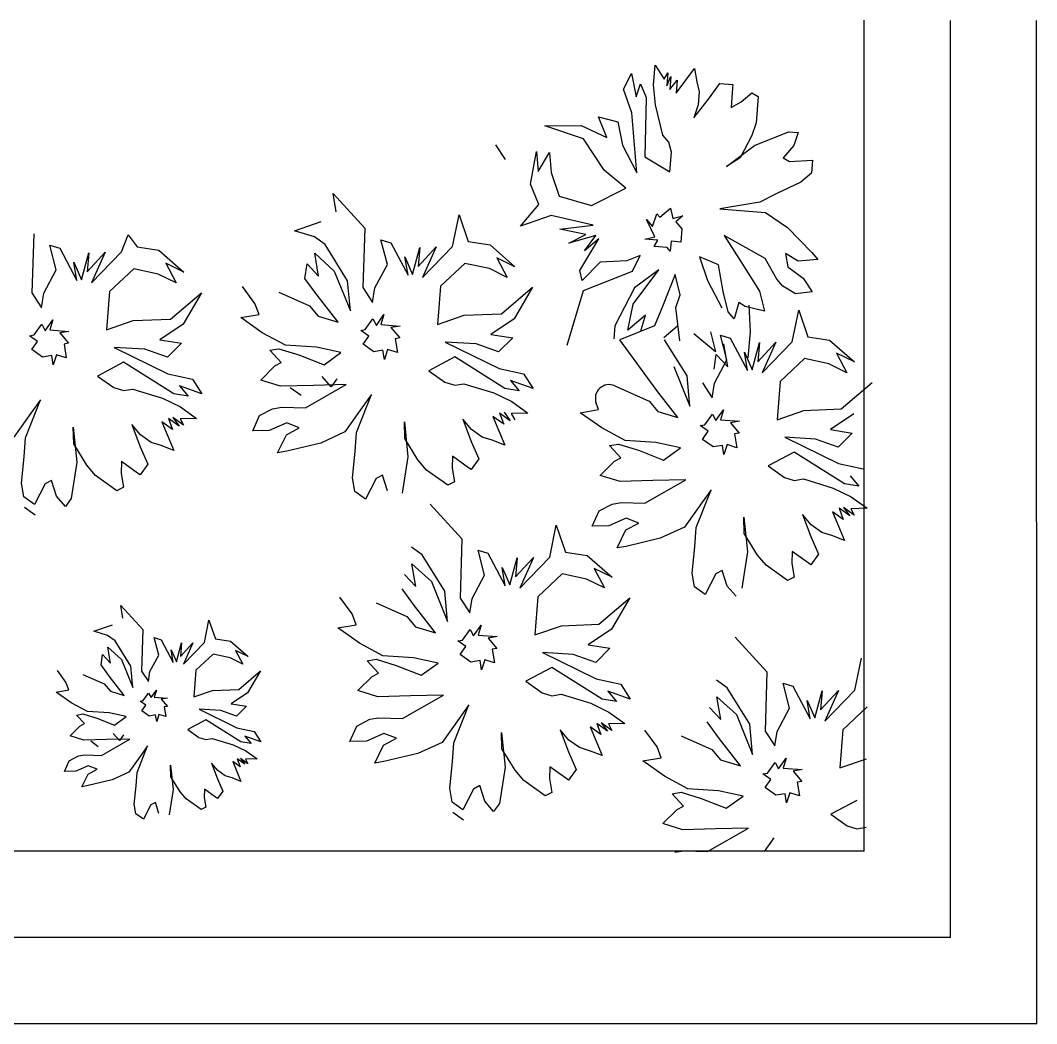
# Model space of a CAD drawing. Header units: inches. Extents: x 10.1 to 52.6, y 12.1 to 36.9.
# Drawn here: x 29.469 to 30.058, y 23.708 to 24.29 of the extents above; entities that cross this region are included whole.
import ezdxf

# ---------------------------------------------------------------- set-up
doc = ezdxf.new("R2010")
doc.units = ezdxf.units.IN
doc.header["$MEASUREMENT"] = 0
doc.layers.add('02', color=2, linetype='Continuous')

msp = doc.modelspace()

# ---------------------------------------------------------------- linework, layer by layer
at = {"layer": '02'}
for p, q in [((29.95845, 23.80801), (29.95845, 24.2896)), ((30.00845, 23.75801), (30.00845, 24.28953)), ((30.05845, 23.70801), (30.05827, 24.28946)), ((29.81901, 24.24967), (29.82355, 24.25886)), ((29.82355, 24.25886), (29.82631, 24.24527)), ((29.8364, 24.25212), (29.8373, 24.26352)), ((29.8373, 24.26352), (29.8424, 24.25547)), ((29.8424, 24.25547), (29.84459, 24.25912)), ((29.84459, 24.25912), (29.844, 24.25153)), ((29.8494, 24.24728), (29.86009, 24.26173)), ((29.86009, 24.26173), (29.86139, 24.25398)), ((29.82631, 24.24527), (29.8288, 24.25272)), ((29.8288, 24.25272), (29.83201, 24.24482)), ((29.83741, 24.24058), (29.8364, 24.25212)), ((29.844, 24.25153), (29.84634, 24.25707)), ((29.84634, 24.25707), (29.84575, 24.24948)), ((29.84575, 24.24948), (29.84999, 24.25488)), ((29.84999, 24.25488), (29.8494, 24.24728)), ((29.86139, 24.25398), (29.86284, 24.24814)), ((29.86824, 24.24389), (29.87468, 24.25294)), ((29.87468, 24.25294), (29.88228, 24.25234)), ((29.88228, 24.25234), (29.88213, 24.25045)), ((29.82367, 24.23592), (29.81901, 24.24967)), ((29.86284, 24.24814), (29.86224, 24.24054)), ((29.88213, 24.25045), (29.88124, 24.23905)), ((29.88723, 24.2424), (29.89338, 24.24765)), ((29.89338, 24.24765), (29.89703, 24.24546)), ((29.83201, 24.24482), (29.83122, 24.21049)), ((29.84176, 24.22304), (29.83741, 24.24058)), ((29.85975, 24.23309), (29.86824, 24.24389)), ((29.86224, 24.24054), (29.85975, 24.23309)), ((29.88124, 24.23905), (29.88723, 24.2424)), ((29.89703, 24.24546), (29.89583, 24.23026)), ((29.82668, 24.20129), (29.82367, 24.23592)), ((29.77339, 24.2284), (29.79443, 24.22866)), ((29.79574, 24.22092), (29.77339, 24.2284)), ((29.79443, 24.22866), (29.80918, 24.22177)), ((29.80438, 24.23362), (29.81562, 24.23082)), ((29.80918, 24.22177), (29.80438, 24.23362)), ((29.81562, 24.23082), (29.81838, 24.21723)), ((29.89583, 24.23026), (29.89334, 24.22281)), ((29.84526, 24.21894), (29.84176, 24.22304)), ((29.89334, 24.22281), (29.8866, 24.20997)), ((29.89479, 24.21697), (29.91453, 24.22497)), ((29.91453, 24.22497), (29.92022, 24.22453)), ((29.92022, 24.22453), (29.91773, 24.21708)), ((29.74474, 24.2175), (29.75028, 24.20887)), ((29.80769, 24.20278), (29.79574, 24.22092)), ((29.81838, 24.21723), (29.82668, 24.20129)), ((29.84672, 24.2131), (29.84526, 24.21894)), ((29.87855, 24.20487), (29.89479, 24.21697)), ((29.91773, 24.21708), (29.91144, 24.20993)), ((29.76501, 24.19467), (29.7684, 24.21351)), ((29.7684, 24.21351), (29.76941, 24.20196)), ((29.76941, 24.20196), (29.776, 24.21291)), ((29.776, 24.21291), (29.777, 24.20137)), ((29.84582, 24.2017), (29.84672, 24.2131)), ((29.83122, 24.21049), (29.84582, 24.2017)), ((29.8866, 24.20997), (29.87855, 24.20487)), ((29.91144, 24.20993), (29.91508, 24.20773)), ((29.91508, 24.20773), (29.92853, 24.20859)), ((29.92853, 24.20859), (29.92793, 24.20099)), ((29.777, 24.20137), (29.78166, 24.18763)), ((29.82024, 24.19224), (29.80769, 24.20278)), ((29.92793, 24.20099), (29.92179, 24.19574)), ((29.76982, 24.18282), (29.76501, 24.19467)), ((29.92179, 24.19574), (29.9079, 24.18919)), ((29.65231, 24.17854), (29.65052, 24.18916)), ((29.65052, 24.18916), (29.66893, 24.16903)), ((29.78166, 24.18763), (29.80035, 24.18234)), ((29.80035, 24.18234), (29.82024, 24.19224)), ((29.9079, 24.18919), (29.89795, 24.18423)), ((29.75928, 24.17027), (29.76982, 24.18282)), ((29.89795, 24.18423), (29.87472, 24.18033)), ((29.71988, 24.15847), (29.72362, 24.17685)), ((29.72362, 24.17685), (29.72895, 24.16136)), ((29.77697, 24.17653), (29.75928, 24.17027)), ((29.80136, 24.17079), (29.77697, 24.17653)), ((29.83569, 24.17001), (29.83819, 24.17746)), ((29.83819, 24.17746), (29.83994, 24.17541)), ((29.83994, 24.17541), (29.84608, 24.18066)), ((29.84608, 24.18066), (29.84753, 24.17481)), ((29.84753, 24.17481), (29.85338, 24.17627)), ((29.85338, 24.17627), (29.84928, 24.17277)), ((29.87472, 24.18033), (29.88421, 24.17958)), ((29.88421, 24.17958), (29.90131, 24.17824)), ((29.90131, 24.17824), (29.914, 24.1696)), ((29.62818, 24.16766), (29.64368, 24.17299)), ((29.78207, 24.16849), (29.80136, 24.17079)), ((29.83714, 24.16416), (29.83219, 24.17411)), ((29.83219, 24.17411), (29.83569, 24.17001)), ((29.84928, 24.17277), (29.85278, 24.16867)), ((29.914, 24.1696), (29.92815, 24.15511)), ((29.47698, 24.16593), (29.47592, 24.1316)), ((29.52793, 24.15536), (29.53167, 24.16522)), ((29.53167, 24.16522), (29.53701, 24.15825)), ((29.6397, 24.16413), (29.62818, 24.16766)), ((29.64591, 24.15971), (29.6397, 24.16413)), ((29.66893, 24.16903), (29.66786, 24.13471)), ((29.79711, 24.16539), (29.78207, 24.16849)), ((29.78717, 24.16044), (29.79711, 24.16539)), ((29.80281, 24.16495), (29.78717, 24.16044)), ((29.79637, 24.1559), (29.80281, 24.16495)), ((29.8313, 24.16271), (29.83714, 24.16416)), ((29.85278, 24.16867), (29.85219, 24.16107)), ((29.87732, 24.16483), (29.88753, 24.14875)), ((29.90112, 24.1515), (29.87732, 24.16483)), ((29.49008, 24.14491), (29.48629, 24.1593)), ((29.48629, 24.1593), (29.49205, 24.15753)), ((29.49205, 24.15753), (29.50204, 24.13872)), ((29.53701, 24.15825), (29.54963, 24.15628)), ((29.659, 24.13868), (29.64591, 24.15971)), ((29.68202, 24.14801), (29.67824, 24.1624)), ((29.67824, 24.1624), (29.684, 24.16064)), ((29.684, 24.16064), (29.69399, 24.14183)), ((29.69664, 24.14227), (29.70083, 24.158)), ((29.69996, 24.14693), (29.71035, 24.15823)), ((29.70083, 24.158), (29.69996, 24.14693)), ((29.7024, 24.14051), (29.71988, 24.15847)), ((29.71035, 24.15823), (29.7024, 24.14051)), ((29.72895, 24.16136), (29.74158, 24.15938)), ((29.74158, 24.15938), (29.75599, 24.14678)), ((29.79357, 24.14465), (29.80456, 24.1629)), ((29.80456, 24.1629), (29.79637, 24.1559)), ((29.83889, 24.16212), (29.8313, 24.16271)), ((29.8367, 24.15847), (29.83889, 24.16212)), ((29.84429, 24.15787), (29.8367, 24.15847)), ((29.84604, 24.15582), (29.84429, 24.15787)), ((29.84649, 24.16152), (29.84604, 24.15582)), ((29.85219, 24.16107), (29.84649, 24.16152)), ((29.5047, 24.13917), (29.50889, 24.1549)), ((29.50801, 24.14382), (29.51841, 24.15513)), ((29.50889, 24.1549), (29.50801, 24.14382)), ((29.51046, 24.13741), (29.52793, 24.15536)), ((29.51841, 24.15513), (29.51046, 24.13741)), ((29.54963, 24.15628), (29.56404, 24.14367)), ((29.63994, 24.1546), (29.65124, 24.14421)), ((29.64217, 24.14132), (29.63994, 24.1546)), ((29.69399, 24.14183), (29.6922, 24.15245)), ((29.6922, 24.15245), (29.69664, 24.14227)), ((29.74557, 24.15186), (29.75157, 24.14057)), ((29.75599, 24.14678), (29.74557, 24.15186)), ((29.82865, 24.15337), (29.82076, 24.15016)), ((29.82411, 24.14417), (29.82865, 24.15337)), ((29.87408, 24.14789), (29.86299, 24.15258)), ((29.86299, 24.15258), (29.86764, 24.13884)), ((29.91281, 24.15441), (29.91412, 24.14666)), ((29.92011, 24.15001), (29.91281, 24.15441)), ((29.92815, 24.15511), (29.93165, 24.15102)), ((29.50204, 24.13872), (29.50026, 24.14935)), ((29.50026, 24.14935), (29.5047, 24.13917)), ((29.55363, 24.14875), (29.55962, 24.13747)), ((29.56404, 24.14367), (29.55363, 24.14875)), ((29.6342, 24.13998), (29.63552, 24.1484)), ((29.63552, 24.1484), (29.64217, 24.14132)), ((29.67473, 24.1345), (29.68202, 24.14801)), ((29.72697, 24.14873), (29.71282, 24.13543)), ((29.74115, 24.14565), (29.72697, 24.14873)), ((29.80542, 24.14946), (29.79503, 24.13881)), ((29.82076, 24.15016), (29.80542, 24.14946)), ((29.87669, 24.1324), (29.87408, 24.14789)), ((29.88753, 24.14875), (29.89773, 24.13266)), ((29.90782, 24.13951), (29.90112, 24.1515)), ((29.91412, 24.14666), (29.92316, 24.14022)), ((29.93165, 24.15102), (29.92011, 24.15001)), ((29.48278, 24.13139), (29.49008, 24.14491)), ((29.53503, 24.14563), (29.52087, 24.13232)), ((29.54921, 24.14255), (29.53503, 24.14563)), ((29.55962, 24.13747), (29.54921, 24.14255)), ((29.6413, 24.13025), (29.6342, 24.13998)), ((29.65124, 24.14421), (29.66057, 24.12119)), ((29.75157, 24.14057), (29.74115, 24.14565)), ((29.79503, 24.13881), (29.79357, 24.14465)), ((29.79582, 24.13308), (29.82411, 24.14417)), ((29.82452, 24.12503), (29.83945, 24.14488)), ((29.83945, 24.14488), (29.82526, 24.13452)), ((29.8488, 24.14223), (29.84161, 24.12369)), ((29.8517, 24.13054), (29.8488, 24.14223)), ((29.92316, 24.14022), (29.92827, 24.13217)), ((29.6052, 24.12555), (29.59811, 24.13529)), ((29.66057, 24.12119), (29.659, 24.13868)), ((29.66786, 24.13471), (29.67341, 24.12608)), ((29.67341, 24.12608), (29.67473, 24.1345)), ((29.71282, 24.13543), (29.71107, 24.11328)), ((29.74827, 24.11953), (29.76619, 24.13483)), ((29.76619, 24.13483), (29.75558, 24.11666)), ((29.82526, 24.13452), (29.81398, 24.11248)), ((29.86764, 24.13884), (29.87594, 24.1229)), ((29.91132, 24.13541), (29.90782, 24.13951)), ((29.91862, 24.13102), (29.91132, 24.13541)), ((29.47592, 24.1316), (29.48147, 24.12297)), ((29.48147, 24.12297), (29.48278, 24.13139)), ((29.52087, 24.13232), (29.51913, 24.11018)), ((29.55632, 24.11642), (29.57424, 24.13173)), ((29.57424, 24.13173), (29.56364, 24.11355)), ((29.61915, 24.13199), (29.63687, 24.12404)), ((29.65349, 24.11454), (29.6413, 24.13025)), ((29.78635, 24.10127), (29.79582, 24.13308)), ((29.84921, 24.12309), (29.8517, 24.13054)), ((29.87959, 24.12071), (29.87669, 24.1324)), ((29.89773, 24.13266), (29.90063, 24.12097)), ((29.92827, 24.13217), (29.91862, 24.13102)), ((29.60765, 24.11913), (29.6052, 24.12555)), ((29.63687, 24.12404), (29.64197, 24.11807)), ((29.82143, 24.10998), (29.82452, 24.12503)), ((29.84161, 24.12369), (29.83692, 24.11259)), ((29.85152, 24.1038), (29.84921, 24.12309)), ((29.88574, 24.12596), (29.88309, 24.11661)), ((29.88939, 24.12376), (29.88574, 24.12596)), ((29.90063, 24.12097), (29.88939, 24.12376)), ((29.89156, 24.12441), (29.89227, 24.10907)), ((29.53462, 24.11551), (29.55632, 24.11642)), ((29.59702, 24.11735), (29.60765, 24.11913)), ((29.60943, 24.1085), (29.59702, 24.11735)), ((29.64197, 24.11807), (29.65349, 24.11454)), ((29.66922, 24.11035), (29.67364, 24.11656)), ((29.67364, 24.11656), (29.67564, 24.11279)), ((29.67564, 24.11279), (29.68006, 24.119)), ((29.68006, 24.119), (29.6783, 24.11324)), ((29.71107, 24.11328), (29.72657, 24.11861)), ((29.72657, 24.11861), (29.74827, 24.11953)), ((29.75558, 24.11666), (29.74208, 24.10756)), ((29.83167, 24.11873), (29.82143, 24.10998)), ((29.82902, 24.10939), (29.83167, 24.11873)), ((29.88309, 24.11661), (29.87959, 24.12071)), ((29.91673, 24.10326), (29.92047, 24.12164)), ((29.92047, 24.12164), (29.9258, 24.10615)), ((29.47728, 24.10725), (29.4817, 24.11345)), ((29.4817, 24.11345), (29.4837, 24.10969)), ((29.4837, 24.10969), (29.48812, 24.1159)), ((29.48812, 24.1159), (29.48635, 24.11014)), ((29.51913, 24.11018), (29.53462, 24.11551)), ((29.56364, 24.11355), (29.55014, 24.10446)), ((29.66657, 24.1099), (29.66922, 24.11035)), ((29.6783, 24.11324), (29.68937, 24.11237)), ((29.68937, 24.11237), (29.68406, 24.11148)), ((29.68406, 24.11148), (29.68916, 24.1055)), ((29.81398, 24.11248), (29.81338, 24.10488)), ((29.83692, 24.11259), (29.81673, 24.1044)), ((29.85051, 24.11247), (29.84232, 24.10547)), ((29.47462, 24.1068), (29.47728, 24.10725)), ((29.47928, 24.10348), (29.47462, 24.1068)), ((29.48635, 24.11014), (29.49743, 24.10926)), ((29.49743, 24.10926), (29.49211, 24.10837)), ((29.49211, 24.10837), (29.49721, 24.1024)), ((29.55014, 24.10446), (29.56276, 24.10248)), ((29.62295, 24.10121), (29.60943, 24.1085)), ((29.67122, 24.10659), (29.66657, 24.1099)), ((29.6679, 24.10193), (29.67122, 24.10659)), ((29.68916, 24.1055), (29.6865, 24.10506)), ((29.6865, 24.10506), (29.68784, 24.09709)), ((29.74208, 24.10756), (29.75471, 24.10558)), ((29.75471, 24.10558), (29.74653, 24.09738)), ((29.85585, 24.08347), (29.84276, 24.10449)), ((29.87225, 24.09738), (29.85971, 24.10792)), ((29.86935, 24.10908), (29.87225, 24.09738)), ((29.87509, 24.10719), (29.88085, 24.10543)), ((29.87887, 24.0928), (29.87509, 24.10719)), ((29.88085, 24.10543), (29.89084, 24.08662)), ((29.89227, 24.10907), (29.89108, 24.09387)), ((29.9258, 24.10615), (29.93843, 24.10417)), ((29.47596, 24.09883), (29.47928, 24.10348)), ((29.48217, 24.09441), (29.47596, 24.09883)), ((29.49721, 24.1024), (29.49456, 24.10195)), ((29.49456, 24.10195), (29.4959, 24.09398)), ((29.52357, 24.1), (29.55481, 24.08475)), ((29.54151, 24.09891), (29.52357, 24.1)), ((29.55458, 24.09428), (29.54151, 24.09891)), ((29.56276, 24.10248), (29.55458, 24.09428)), ((29.61387, 24.09832), (29.61919, 24.09922)), ((29.61919, 24.09922), (29.63071, 24.09569)), ((29.64089, 24.10013), (29.62295, 24.10121)), ((29.65507, 24.09705), (29.64089, 24.10013)), ((29.67411, 24.09751), (29.6679, 24.10193)), ((29.68208, 24.09885), (29.68032, 24.09309)), ((29.68784, 24.09709), (29.68208, 24.09885)), ((29.71552, 24.1031), (29.74676, 24.08786)), ((29.73345, 24.10201), (29.71552, 24.1031)), ((29.74653, 24.09738), (29.73345, 24.10201)), ((29.83815, 24.07504), (29.81673, 24.1044)), ((29.87937, 24.0888), (29.87714, 24.10208)), ((29.8935, 24.08706), (29.89768, 24.10279)), ((29.89681, 24.09172), (29.90721, 24.10302)), ((29.89768, 24.10279), (29.89681, 24.09172)), ((29.89926, 24.0853), (29.91673, 24.10326)), ((29.90721, 24.10302), (29.89926, 24.0853)), ((29.93843, 24.10417), (29.95284, 24.09156)), ((29.48748, 24.0953), (29.48217, 24.09441)), ((29.48837, 24.08999), (29.48748, 24.0953)), ((29.49014, 24.09575), (29.48837, 24.08999)), ((29.4959, 24.09398), (29.49014, 24.09575)), ((29.62053, 24.09125), (29.61387, 24.09832)), ((29.63071, 24.09569), (29.64533, 24.08995)), ((29.64533, 24.08995), (29.65507, 24.09705)), ((29.67942, 24.0984), (29.67411, 24.09751)), ((29.68032, 24.09309), (29.67942, 24.0984)), ((29.72106, 24.09447), (29.70601, 24.08648)), ((29.7501, 24.07612), (29.72106, 24.09447)), ((29.8714, 24.08746), (29.87272, 24.09588)), ((29.87158, 24.07928), (29.87887, 24.0928)), ((29.87272, 24.09588), (29.87937, 24.0888)), ((29.88905, 24.09724), (29.8935, 24.08706)), ((29.89084, 24.08662), (29.88905, 24.09724)), ((29.92383, 24.09352), (29.90967, 24.08022)), ((29.938, 24.09044), (29.92383, 24.09352)), ((29.95284, 24.09156), (29.94242, 24.09664)), ((29.94242, 24.09664), (29.94842, 24.08536)), ((29.52912, 24.09137), (29.51407, 24.08338)), ((29.55815, 24.07302), (29.52912, 24.09137)), ((29.60858, 24.08104), (29.61676, 24.08925)), ((29.61676, 24.08925), (29.62053, 24.09125)), ((29.74676, 24.08786), (29.76094, 24.08477)), ((29.8481, 24.089), (29.85743, 24.06598)), ((29.94842, 24.08536), (29.938, 24.09044)), ((29.51407, 24.08338), (29.52338, 24.07674)), ((29.55481, 24.08475), (29.56899, 24.08167)), ((29.56899, 24.08167), (29.57454, 24.07304)), ((29.6201, 24.07751), (29.60858, 24.08104)), ((29.6494, 24.07718), (29.6443, 24.08316)), ((29.65272, 24.08184), (29.6494, 24.07718)), ((29.70601, 24.08648), (29.71532, 24.07985)), ((29.76094, 24.08477), (29.76648, 24.07614)), ((29.85743, 24.06598), (29.85585, 24.08347)), ((29.52338, 24.07674), (29.52914, 24.07498)), ((29.52914, 24.07498), (29.53445, 24.07587)), ((29.53445, 24.07587), (29.55173, 24.07058)), ((29.56147, 24.07768), (29.56657, 24.0717)), ((29.57454, 24.07304), (29.56147, 24.07768)), ((29.63915, 24.07798), (29.6201, 24.07751)), ((29.63197, 24.07213), (29.62577, 24.07655)), ((29.63451, 24.06491), (29.65819, 24.07845)), ((29.65819, 24.07845), (29.63915, 24.07798)), ((29.71532, 24.07985), (29.72108, 24.07808)), ((29.72108, 24.07808), (29.7264, 24.07897)), ((29.7264, 24.07897), (29.74368, 24.07368)), ((29.75851, 24.07481), (29.7501, 24.07612)), ((29.75341, 24.08078), (29.75851, 24.07481)), ((29.76648, 24.07614), (29.75341, 24.08078)), ((29.81385, 24.07774), (29.83373, 24.06883)), ((29.85035, 24.05933), (29.83815, 24.07504)), ((29.86472, 24.0795), (29.87026, 24.07087)), ((29.87026, 24.07087), (29.87158, 24.07928)), ((29.90967, 24.08022), (29.90793, 24.05807)), ((29.94512, 24.06432), (29.96304, 24.07962)), ((29.47226, 24.04767), (29.48087, 24.0696)), ((29.48087, 24.0696), (29.47534, 24.06185)), ((29.55173, 24.07058), (29.56215, 24.0655)), ((29.56657, 24.0717), (29.55815, 24.07302)), ((29.6642, 24.05077), (29.67281, 24.07271)), ((29.67281, 24.07271), (29.66729, 24.06495)), ((29.74368, 24.07368), (29.75409, 24.0686)), ((29.56215, 24.0655), (29.57145, 24.05886)), ((29.60794, 24.06045), (29.61547, 24.06444)), ((29.61547, 24.06444), (29.62078, 24.06534)), ((29.62078, 24.06534), (29.63451, 24.06491)), ((29.66729, 24.06495), (29.65734, 24.05099)), ((29.75409, 24.0686), (29.7634, 24.06197)), ((29.79387, 24.06214), (29.8045, 24.06392)), ((29.8045, 24.06392), (29.8031, 24.0676)), ((29.83373, 24.06883), (29.83883, 24.06286)), ((29.87249, 24.05758), (29.87692, 24.06379)), ((29.87692, 24.06379), (29.87515, 24.05803)), ((29.90793, 24.05807), (29.92342, 24.0634)), ((29.92342, 24.0634), (29.94512, 24.06432)), ((29.47534, 24.06185), (29.46539, 24.04788)), ((29.56127, 24.05442), (29.55507, 24.05884)), ((29.55507, 24.05884), (29.55751, 24.05243)), ((29.55772, 24.05929), (29.56127, 24.05442)), ((29.56393, 24.05487), (29.55772, 24.05929)), ((29.57145, 24.05886), (29.56193, 24.05863)), ((29.56193, 24.05863), (29.56393, 24.05487)), ((29.60397, 24.05158), (29.60794, 24.06045)), ((29.72576, 24.05838), (29.73064, 24.04554)), ((29.73086, 24.05241), (29.72576, 24.05838)), ((29.74325, 24.05995), (29.75014, 24.04335)), ((29.74946, 24.05553), (29.74325, 24.05995)), ((29.74701, 24.06195), (29.74946, 24.05553)), ((29.75322, 24.05753), (29.74701, 24.06195)), ((29.74967, 24.06239), (29.75322, 24.05753)), ((29.7634, 24.06197), (29.75388, 24.06174)), ((29.75388, 24.06174), (29.75588, 24.05797)), ((29.80629, 24.05329), (29.79387, 24.06214)), ((29.83883, 24.06286), (29.85035, 24.05933)), ((29.86608, 24.05514), (29.8705, 24.06135)), ((29.8705, 24.06135), (29.87249, 24.05758)), ((29.87515, 24.05803), (29.88622, 24.05716)), ((29.95243, 24.06145), (29.93894, 24.05235)), ((29.50017, 24.04416), (29.49993, 24.05368)), ((29.49993, 24.05368), (29.50195, 24.03353)), ((29.53891, 24.0493), (29.53381, 24.05528)), ((29.53381, 24.05528), (29.5387, 24.04244)), ((29.55751, 24.05243), (29.5513, 24.05685)), ((29.5513, 24.05685), (29.55819, 24.04025)), ((29.61349, 24.05182), (29.60397, 24.05158)), ((29.62367, 24.05626), (29.61349, 24.05182)), ((29.62346, 24.04939), (29.63098, 24.05339)), ((29.63098, 24.05339), (29.62367, 24.05626)), ((29.69211, 24.04726), (29.69188, 24.05679)), ((29.69188, 24.05679), (29.69389, 24.03664)), ((29.73706, 24.04798), (29.73086, 24.05241)), ((29.8198, 24.046), (29.80629, 24.05329)), ((29.86342, 24.05469), (29.86608, 24.05514)), ((29.86807, 24.05138), (29.86342, 24.05469)), ((29.88622, 24.05716), (29.88091, 24.05626)), ((29.88091, 24.05626), (29.88601, 24.05029)), ((29.93894, 24.05235), (29.95156, 24.05037)), ((29.47139, 24.0366), (29.47226, 24.04767)), ((29.54512, 24.04488), (29.53891, 24.0493)), ((29.61838, 24.03898), (29.62346, 24.04939)), ((29.65734, 24.05099), (29.64339, 24.04455)), ((29.66333, 24.0397), (29.6642, 24.05077)), ((29.69965, 24.03487), (29.69211, 24.04726)), ((29.73064, 24.04554), (29.73509, 24.03536)), ((29.74282, 24.04622), (29.73706, 24.04798)), ((29.75014, 24.04335), (29.74282, 24.04622)), ((29.83774, 24.04492), (29.8198, 24.046)), ((29.86476, 24.04672), (29.86807, 24.05138)), ((29.87096, 24.0423), (29.86476, 24.04672)), ((29.88601, 24.05029), (29.88335, 24.04985)), ((29.88335, 24.04985), (29.88469, 24.04188)), ((29.93031, 24.0468), (29.91237, 24.04789)), ((29.91237, 24.04789), (29.94361, 24.03265)), ((29.94338, 24.04217), (29.93031, 24.0468)), ((29.95156, 24.05037), (29.94338, 24.04217)), ((29.50771, 24.03177), (29.50017, 24.04416)), ((29.5387, 24.04244), (29.54314, 24.03226)), ((29.55088, 24.04312), (29.54512, 24.04488)), ((29.55819, 24.04025), (29.55088, 24.04312)), ((29.62369, 24.03987), (29.61838, 24.03898)), ((29.64339, 24.04455), (29.62369, 24.03987)), ((29.6618, 24.02442), (29.66333, 24.0397)), ((29.81073, 24.04311), (29.81604, 24.044)), ((29.81738, 24.03603), (29.81073, 24.04311)), ((29.81604, 24.044), (29.82756, 24.04048)), ((29.82756, 24.04048), (29.84218, 24.03474)), ((29.85192, 24.04183), (29.83774, 24.04492)), ((29.84218, 24.03474), (29.85192, 24.04183)), ((29.87628, 24.04319), (29.87096, 24.0423)), ((29.87717, 24.03788), (29.87628, 24.04319)), ((29.87893, 24.04364), (29.87717, 24.03788)), ((29.88469, 24.04188), (29.87893, 24.04364)), ((29.46985, 24.02131), (29.47139, 24.0366)), ((29.52786, 24.03379), (29.52765, 24.02692)), ((29.53717, 24.02715), (29.52786, 24.03379)), ((29.69389, 24.03664), (29.6906, 24.01559)), ((29.70476, 24.0289), (29.69965, 24.03487)), ((29.7198, 24.03689), (29.71959, 24.03003)), ((29.72911, 24.03026), (29.7198, 24.03689)), ((29.73509, 24.03536), (29.73067, 24.02915)), ((29.80543, 24.02583), (29.81362, 24.03404)), ((29.81362, 24.03404), (29.81738, 24.03603)), ((29.91791, 24.03926), (29.90287, 24.03127)), ((29.94695, 24.02091), (29.91791, 24.03926)), ((29.50195, 24.03353), (29.49865, 24.01249)), ((29.51281, 24.0258), (29.50771, 24.03177)), ((29.54314, 24.03226), (29.53872, 24.02605)), ((29.71717, 24.02006), (29.70476, 24.0289)), ((29.71959, 24.03003), (29.72093, 24.02205)), ((29.73067, 24.02915), (29.72911, 24.03026)), ((29.90287, 24.03127), (29.91217, 24.02464)), ((29.94361, 24.03265), (29.95779, 24.02956)), ((29.48735, 24.02289), (29.48358, 24.02089)), ((29.49024, 24.01381), (29.48735, 24.02289)), ((29.52522, 24.01695), (29.51281, 24.0258)), ((29.52765, 24.02692), (29.52899, 24.01895)), ((29.53872, 24.02605), (29.53717, 24.02715)), ((29.66314, 24.01645), (29.6618, 24.02442)), ((29.67553, 24.02399), (29.66934, 24.01203)), ((29.67929, 24.02599), (29.67553, 24.02399)), ((29.68218, 24.01691), (29.67929, 24.02599)), ((29.72093, 24.02205), (29.71717, 24.02006)), ((29.81695, 24.0223), (29.80543, 24.02583)), ((29.836, 24.02277), (29.81695, 24.0223)), ((29.83136, 24.0097), (29.85504, 24.02324)), ((29.85504, 24.02324), (29.836, 24.02277)), ((29.91217, 24.02464), (29.91793, 24.02287)), ((29.91793, 24.02287), (29.92325, 24.02376)), ((29.92325, 24.02376), (29.94053, 24.01847)), ((29.95026, 24.02557), (29.95536, 24.0196)), ((29.47119, 24.01334), (29.46985, 24.02131)), ((29.48358, 24.02089), (29.4774, 24.00892)), ((29.52899, 24.01895), (29.52522, 24.01695)), ((29.66934, 24.01203), (29.66314, 24.01645)), ((29.86106, 23.99556), (29.86966, 24.0175)), ((29.86966, 24.0175), (29.86414, 24.00974)), ((29.94053, 24.01847), (29.95094, 24.01339)), ((29.95536, 24.0196), (29.94695, 24.02091)), ((29.4774, 24.00892), (29.47119, 24.01334)), ((29.49534, 24.00784), (29.49024, 24.01381)), ((29.49865, 24.01249), (29.49534, 24.00784)), ((29.95094, 24.01339), (29.96025, 24.00676)), ((29.47791, 24.00278), (29.4717, 24.00721)), ((29.70688, 24.00919), (29.72529, 23.98906)), ((29.80082, 23.99637), (29.80479, 24.00524)), ((29.80479, 24.00524), (29.81232, 24.00923)), ((29.81232, 24.00923), (29.81763, 24.01012)), ((29.81763, 24.01012), (29.83136, 24.0097)), ((29.86414, 24.00974), (29.85419, 23.99578)), ((29.9401, 24.00474), (29.94699, 23.98814)), ((29.94631, 24.00032), (29.9401, 24.00474)), ((29.95007, 24.00232), (29.94386, 24.00674)), ((29.94386, 24.00674), (29.94631, 24.00032)), ((29.95273, 24.00276), (29.94652, 24.00718)), ((29.94652, 24.00718), (29.95007, 24.00232)), ((29.96025, 24.00676), (29.95073, 24.00652)), ((29.95073, 24.00652), (29.95273, 24.00276)), ((29.82052, 24.00105), (29.81034, 23.99661)), ((29.82783, 23.99818), (29.82052, 24.00105)), ((29.88896, 23.99205), (29.88873, 24.00158)), ((29.88873, 24.00158), (29.89075, 23.98143)), ((29.92771, 23.99719), (29.92261, 24.00317)), ((29.92261, 24.00317), (29.9275, 23.99033)), ((29.77624, 23.97849), (29.77998, 23.99688)), ((29.77998, 23.99688), (29.78531, 23.98138)), ((29.81034, 23.99661), (29.80082, 23.99637)), ((29.81523, 23.98377), (29.82031, 23.99418)), ((29.82031, 23.99418), (29.82783, 23.99818)), ((29.85419, 23.99578), (29.84025, 23.98934)), ((29.86018, 23.98449), (29.86106, 23.99556)), ((29.93392, 23.99277), (29.92771, 23.99719)), ((29.93968, 23.99101), (29.93392, 23.99277)), ((29.72529, 23.98906), (29.72422, 23.95473)), ((29.84025, 23.98934), (29.82054, 23.98466)), ((29.89651, 23.97966), (29.88896, 23.99205)), ((29.9275, 23.99033), (29.93194, 23.98015)), ((29.94699, 23.98814), (29.93968, 23.99101)), ((29.70227, 23.97973), (29.69606, 23.98415)), ((29.7346, 23.98243), (29.74036, 23.98066)), ((29.73838, 23.96804), (29.7346, 23.98243)), ((29.78531, 23.98138), (29.79794, 23.97941)), ((29.82054, 23.98466), (29.81523, 23.98377)), ((29.85865, 23.96921), (29.86018, 23.98449)), ((29.89075, 23.98143), (29.88745, 23.96038)), ((29.91666, 23.98168), (29.91644, 23.97481)), ((29.92597, 23.97505), (29.91666, 23.98168)), ((29.71536, 23.95871), (29.70227, 23.97973)), ((29.74036, 23.98066), (29.75035, 23.96185)), ((29.753, 23.9623), (29.75719, 23.97803)), ((29.75632, 23.96695), (29.76671, 23.97826)), ((29.75719, 23.97803), (29.75632, 23.96695)), ((29.75876, 23.96053), (29.77624, 23.97849)), ((29.76671, 23.97826), (29.75876, 23.96053)), ((29.79794, 23.97941), (29.81235, 23.9668)), ((29.90161, 23.97369), (29.89651, 23.97966)), ((29.92752, 23.97394), (29.92597, 23.97505)), ((29.93194, 23.98015), (29.92752, 23.97394)), ((29.69853, 23.96135), (29.6963, 23.97463)), ((29.6963, 23.97463), (29.7076, 23.96424)), ((29.74856, 23.97248), (29.753, 23.9623)), ((29.75035, 23.96185), (29.74856, 23.97248)), ((29.81235, 23.9668), (29.80193, 23.97188)), ((29.80193, 23.97188), (29.80793, 23.96059)), ((29.85999, 23.96124), (29.85865, 23.96921)), ((29.87614, 23.97078), (29.87238, 23.96878)), ((29.87903, 23.9617), (29.87614, 23.97078)), ((29.91402, 23.96485), (29.90161, 23.97369)), ((29.91644, 23.97481), (29.91778, 23.96684)), ((29.69188, 23.96842), (29.69853, 23.96135)), ((29.7076, 23.96424), (29.71693, 23.94122)), ((29.73109, 23.95452), (29.73838, 23.96804)), ((29.78333, 23.96876), (29.76918, 23.95545)), ((29.79751, 23.96568), (29.78333, 23.96876)), ((29.80793, 23.96059), (29.79751, 23.96568)), ((29.87238, 23.96878), (29.8662, 23.95681)), ((29.91778, 23.96684), (29.91402, 23.96485)), ((29.69766, 23.95027), (29.69056, 23.96001)), ((29.71693, 23.94122), (29.71536, 23.95871)), ((29.8662, 23.95681), (29.85999, 23.96124)), ((29.88414, 23.95573), (29.87903, 23.9617)), ((29.66156, 23.94558), (29.65447, 23.95531)), ((29.67551, 23.95202), (29.69323, 23.94407)), ((29.72422, 23.95473), (29.72977, 23.9461)), ((29.72977, 23.9461), (29.73109, 23.95452)), ((29.76918, 23.95545), (29.76743, 23.93331)), ((29.80463, 23.93955), (29.82255, 23.95485)), ((29.82255, 23.95485), (29.81194, 23.93668)), ((29.52869, 23.94305), (29.52744, 23.95049)), ((29.52744, 23.95049), (29.54032, 23.9364)), ((29.66401, 23.93916), (29.66156, 23.94558)), ((29.70986, 23.93456), (29.69766, 23.95027)), ((29.57598, 23.92901), (29.5786, 23.94188)), ((29.5786, 23.94188), (29.58234, 23.93103)), ((29.69323, 23.94407), (29.69834, 23.93809)), ((29.78293, 23.93864), (29.80463, 23.93955)), ((29.5118, 23.93544), (29.52265, 23.93917)), ((29.51986, 23.93297), (29.5118, 23.93544)), ((29.54032, 23.9364), (29.53958, 23.91238)), ((29.65338, 23.93737), (29.66401, 23.93916)), ((29.66579, 23.92853), (29.65338, 23.93737)), ((29.69834, 23.93809), (29.70986, 23.93456)), ((29.72558, 23.93038), (29.73, 23.93658)), ((29.73, 23.93658), (29.732, 23.93282)), ((29.732, 23.93282), (29.73642, 23.93903)), ((29.73642, 23.93903), (29.73466, 23.93327)), ((29.76743, 23.93331), (29.78293, 23.93864)), ((29.81194, 23.93668), (29.79844, 23.92759)), ((29.52421, 23.92987), (29.51986, 23.93297)), ((29.53337, 23.91516), (29.52421, 23.92987)), ((29.54948, 23.92169), (29.54684, 23.93176)), ((29.54684, 23.93176), (29.55087, 23.93053)), ((29.55087, 23.93053), (29.55786, 23.91736)), ((29.55972, 23.91767), (29.56265, 23.92868)), ((29.56204, 23.92093), (29.56932, 23.92884)), ((29.56265, 23.92868), (29.56204, 23.92093)), ((29.56375, 23.91644), (29.57598, 23.92901)), ((29.56932, 23.92884), (29.56375, 23.91644)), ((29.58234, 23.93103), (29.59117, 23.92965)), ((29.59117, 23.92965), (29.60126, 23.92082)), ((29.67931, 23.92124), (29.66579, 23.92853)), ((29.72293, 23.92993), (29.72558, 23.93038)), ((29.72758, 23.92661), (29.72293, 23.92993)), ((29.73466, 23.93327), (29.74573, 23.93239)), ((29.74573, 23.93239), (29.74042, 23.9315)), ((29.74042, 23.9315), (29.74552, 23.92553)), ((29.88371, 23.93209), (29.90211, 23.91196)), ((29.51601, 23.91607), (29.51693, 23.92196)), ((29.51693, 23.92196), (29.52159, 23.917)), ((29.52003, 23.9263), (29.52794, 23.91903)), ((29.52159, 23.917), (29.52003, 23.9263)), ((29.55786, 23.91736), (29.55661, 23.9248)), ((29.55661, 23.9248), (29.55972, 23.91767)), ((29.58095, 23.92219), (29.57104, 23.91288)), ((29.59088, 23.92003), (29.58095, 23.92219)), ((29.59397, 23.92438), (29.59817, 23.91648)), ((29.60126, 23.92082), (29.59397, 23.92438)), ((29.72426, 23.92196), (29.72758, 23.92661)), ((29.73047, 23.91754), (29.72426, 23.92196)), ((29.74552, 23.92553), (29.74286, 23.92508)), ((29.74286, 23.92508), (29.7442, 23.91711)), ((29.78981, 23.92204), (29.77188, 23.92312)), ((29.77188, 23.92312), (29.80312, 23.90788)), ((29.80289, 23.91741), (29.78981, 23.92204)), ((29.79844, 23.92759), (29.81107, 23.92561)), ((29.81107, 23.92561), (29.80289, 23.91741)), ((29.52098, 23.90925), (29.51601, 23.91607)), ((29.52794, 23.91903), (29.53447, 23.90291)), ((29.54438, 23.91223), (29.54948, 23.92169)), ((29.59817, 23.91648), (29.59088, 23.92003)), ((29.67024, 23.91835), (29.67555, 23.91924)), ((29.67689, 23.91127), (29.67024, 23.91835)), ((29.67555, 23.91924), (29.68707, 23.91571)), ((29.69725, 23.92015), (29.67931, 23.92124)), ((29.71143, 23.91707), (29.69725, 23.92015)), ((29.70169, 23.90997), (29.71143, 23.91707)), ((29.73578, 23.91843), (29.73047, 23.91754)), ((29.73668, 23.91312), (29.73578, 23.91843)), ((29.73844, 23.91888), (29.73668, 23.91312)), ((29.7442, 23.91711), (29.73844, 23.91888)), ((29.95306, 23.9014), (29.9568, 23.91978)), ((29.49571, 23.90597), (29.49074, 23.91278)), ((29.50547, 23.91047), (29.51788, 23.90491)), ((29.53447, 23.90291), (29.53337, 23.91516)), ((29.53958, 23.91238), (29.54346, 23.90633)), ((29.54346, 23.90633), (29.54438, 23.91223)), ((29.57104, 23.91288), (29.56982, 23.89738)), ((29.59586, 23.90175), (29.6084, 23.91246)), ((29.6084, 23.91246), (29.60098, 23.89974)), ((29.67313, 23.90927), (29.67689, 23.91127)), ((29.68707, 23.91571), (29.70169, 23.90997)), ((29.77742, 23.91449), (29.76237, 23.9065)), ((29.80646, 23.89615), (29.77742, 23.91449)), ((29.90211, 23.91196), (29.90105, 23.87764)), ((29.49742, 23.90147), (29.49571, 23.90597)), ((29.51788, 23.90491), (29.52145, 23.90073)), ((29.52952, 23.89826), (29.52098, 23.90925)), ((29.66494, 23.90107), (29.67313, 23.90927)), ((29.76237, 23.9065), (29.77168, 23.89987)), ((29.80312, 23.90788), (29.8173, 23.9048)), ((29.8173, 23.9048), (29.82284, 23.89617)), ((29.8791, 23.90263), (29.87289, 23.90706)), ((29.91142, 23.90533), (29.91718, 23.90357)), ((29.91521, 23.89094), (29.91142, 23.90533)), ((29.48999, 23.90022), (29.49742, 23.90147)), ((29.49867, 23.89403), (29.48999, 23.90022)), ((29.52145, 23.90073), (29.52952, 23.89826)), ((29.54053, 23.89532), (29.54362, 23.89967)), ((29.54362, 23.89967), (29.54502, 23.89704)), ((29.54502, 23.89704), (29.54811, 23.90138)), ((29.54811, 23.90138), (29.54688, 23.89735)), ((29.56982, 23.89738), (29.58067, 23.90111)), ((29.58067, 23.90111), (29.59586, 23.90175)), ((29.60098, 23.89974), (29.59153, 23.89337)), ((29.67646, 23.89754), (29.66494, 23.90107)), ((29.69087, 23.88493), (29.71455, 23.89847)), ((29.71455, 23.89847), (29.69551, 23.89801)), ((29.77168, 23.89987), (29.77744, 23.89811)), ((29.77744, 23.89811), (29.78276, 23.899)), ((29.78276, 23.899), (29.80004, 23.89371)), ((29.82284, 23.89617), (29.80977, 23.9008)), ((29.80977, 23.9008), (29.81487, 23.89483)), ((29.89219, 23.88161), (29.8791, 23.90263)), ((29.91718, 23.90357), (29.92717, 23.88476)), ((29.92983, 23.8852), (29.93402, 23.90093)), ((29.93315, 23.88986), (29.94354, 23.90116)), ((29.93402, 23.90093), (29.93315, 23.88986)), ((29.93559, 23.88344), (29.95306, 23.9014)), ((29.94354, 23.90116), (29.93559, 23.88344)), ((29.50814, 23.88893), (29.49867, 23.89403)), ((29.53867, 23.89501), (29.54053, 23.89532)), ((29.54192, 23.89269), (29.53867, 23.89501)), ((29.5396, 23.88943), (29.54192, 23.89269)), ((29.54688, 23.89735), (29.55463, 23.89674)), ((29.55463, 23.89674), (29.55091, 23.89611)), ((29.55091, 23.89611), (29.55448, 23.89193)), ((29.59153, 23.89337), (29.60037, 23.89199)), ((29.69551, 23.89801), (29.67646, 23.89754)), ((29.72056, 23.8708), (29.72917, 23.89273)), ((29.72917, 23.89273), (29.72365, 23.88498)), ((29.80004, 23.89371), (29.81045, 23.88863)), ((29.81487, 23.89483), (29.80646, 23.89615)), ((29.87312, 23.89753), (29.88443, 23.88714)), ((29.87535, 23.88425), (29.87312, 23.89753)), ((29.92717, 23.88476), (29.92539, 23.89538)), ((29.92539, 23.89538), (29.92983, 23.8852)), ((29.50178, 23.88691), (29.5055, 23.88753)), ((29.50644, 23.88195), (29.50178, 23.88691)), ((29.5055, 23.88753), (29.51357, 23.88506)), ((29.52069, 23.88817), (29.50814, 23.88893)), ((29.53062, 23.88601), (29.52069, 23.88817)), ((29.54395, 23.88634), (29.5396, 23.88943)), ((29.54767, 23.88696), (29.54395, 23.88634)), ((29.54829, 23.88324), (29.54767, 23.88696)), ((29.54953, 23.88727), (29.54829, 23.88324)), ((29.55356, 23.88604), (29.54953, 23.88727)), ((29.55448, 23.89193), (29.55262, 23.89162)), ((29.55262, 23.89162), (29.55356, 23.88604)), ((29.58549, 23.88949), (29.57293, 23.89025)), ((29.57293, 23.89025), (29.5948, 23.87958)), ((29.59464, 23.88625), (29.58549, 23.88949)), ((29.60037, 23.89199), (29.59464, 23.88625)), ((29.81045, 23.88863), (29.81976, 23.88199)), ((29.8687, 23.89133), (29.87535, 23.88425)), ((29.88443, 23.88714), (29.89376, 23.86412)), ((29.90791, 23.87742), (29.91521, 23.89094)), ((29.96016, 23.89166), (29.946, 23.87836)), ((29.49808, 23.87481), (29.50381, 23.88055)), ((29.50381, 23.88055), (29.50644, 23.88195)), ((29.51357, 23.88506), (29.5238, 23.88104)), ((29.5238, 23.88104), (29.53062, 23.88601)), ((29.57681, 23.88421), (29.56628, 23.87861)), ((29.59714, 23.87137), (29.57681, 23.88421)), ((29.6643, 23.88047), (29.67183, 23.88447)), ((29.67183, 23.88447), (29.67714, 23.88536)), ((29.67714, 23.88536), (29.69087, 23.88493)), ((29.72365, 23.88498), (29.7137, 23.87101)), ((29.80958, 23.87755), (29.80337, 23.88197)), ((29.80337, 23.88197), (29.80582, 23.87555)), ((29.81224, 23.878), (29.80603, 23.88242)), ((29.80603, 23.88242), (29.80958, 23.87755)), ((29.81976, 23.88199), (29.81024, 23.88176)), ((29.81024, 23.88176), (29.81224, 23.878)), ((29.87448, 23.87318), (29.86738, 23.88291)), ((29.89376, 23.86412), (29.89219, 23.88161)), ((29.50614, 23.87234), (29.49808, 23.87481)), ((29.52665, 23.87211), (29.52308, 23.87629)), ((29.52897, 23.87537), (29.52665, 23.87211)), ((29.56628, 23.87861), (29.5728, 23.87397)), ((29.5948, 23.87958), (29.60473, 23.87742)), ((29.60473, 23.87742), (29.60861, 23.87138)), ((29.66033, 23.87161), (29.6643, 23.88047)), ((29.68003, 23.87628), (29.66985, 23.87184)), ((29.68734, 23.87342), (29.68003, 23.87628)), ((29.74824, 23.87681), (29.75026, 23.85666)), ((29.74847, 23.86729), (29.74824, 23.87681)), ((29.78722, 23.87243), (29.78212, 23.8784)), ((29.78212, 23.8784), (29.78701, 23.86557)), ((29.79961, 23.87998), (29.8065, 23.86338)), ((29.80582, 23.87555), (29.79961, 23.87998)), ((29.83839, 23.86848), (29.83129, 23.87822)), ((29.85233, 23.87492), (29.87006, 23.86697)), ((29.90105, 23.87764), (29.9066, 23.86901)), ((29.9066, 23.86901), (29.90791, 23.87742)), ((29.946, 23.87836), (29.94426, 23.85621)), ((29.51947, 23.87267), (29.50614, 23.87234)), ((29.51445, 23.86857), (29.51011, 23.87167)), ((29.51623, 23.86352), (29.5328, 23.87299)), ((29.5328, 23.87299), (29.51947, 23.87267)), ((29.53701, 23.85362), (29.54304, 23.86897)), ((29.54304, 23.86897), (29.53917, 23.86354)), ((29.5728, 23.87397), (29.57683, 23.87274)), ((29.57683, 23.87274), (29.58055, 23.87336)), ((29.58055, 23.87336), (29.59264, 23.86966)), ((29.59264, 23.86966), (29.59993, 23.8661)), ((29.60303, 23.87044), (29.59714, 23.87137)), ((29.60861, 23.87138), (29.59946, 23.87462)), ((29.59946, 23.87462), (29.60303, 23.87044)), ((29.66985, 23.87184), (29.66033, 23.87161)), ((29.67474, 23.85901), (29.67982, 23.86942)), ((29.67982, 23.86942), (29.68734, 23.87342)), ((29.7137, 23.87101), (29.69975, 23.86457)), ((29.71969, 23.85973), (29.72056, 23.8708)), ((29.79342, 23.86801), (29.78722, 23.87243)), ((29.88668, 23.85747), (29.87448, 23.87318)), ((29.49763, 23.86039), (29.5029, 23.86319)), ((29.5029, 23.86319), (29.50662, 23.86381)), ((29.50662, 23.86381), (29.51623, 23.86352)), ((29.53917, 23.86354), (29.53221, 23.85377)), ((29.59993, 23.8661), (29.60645, 23.86146)), ((29.69975, 23.86457), (29.68005, 23.8599)), ((29.75602, 23.8549), (29.74847, 23.86729)), ((29.78701, 23.86557), (29.79145, 23.85538)), ((29.79918, 23.86625), (29.79342, 23.86801)), ((29.8065, 23.86338), (29.79918, 23.86625)), ((29.84083, 23.86206), (29.83839, 23.86848)), ((29.87006, 23.86697), (29.87516, 23.861)), ((29.49485, 23.85419), (29.49763, 23.86039)), ((29.50864, 23.85746), (29.50151, 23.85435)), ((29.51376, 23.85545), (29.50864, 23.85746)), ((29.55655, 23.85116), (29.55638, 23.85783)), ((29.55638, 23.85783), (29.5578, 23.84373)), ((29.58367, 23.85476), (29.5801, 23.85894)), ((29.5801, 23.85894), (29.58352, 23.84996)), ((29.59669, 23.85695), (29.59235, 23.86004)), ((29.59235, 23.86004), (29.59717, 23.84842)), ((29.59498, 23.86144), (29.59669, 23.85695)), ((29.59932, 23.85835), (29.59498, 23.86144)), ((29.59684, 23.86176), (29.59932, 23.85835)), ((29.60118, 23.85866), (29.59684, 23.86176)), ((29.60645, 23.86146), (29.59978, 23.86129)), ((29.59978, 23.86129), (29.60118, 23.85866)), ((29.68005, 23.8599), (29.67474, 23.85901)), ((29.71816, 23.84444), (29.71969, 23.85973)), ((29.83021, 23.86028), (29.84083, 23.86206)), ((29.84262, 23.85143), (29.83021, 23.86028)), ((29.87516, 23.861), (29.88668, 23.85747)), ((29.90241, 23.85328), (29.90683, 23.85949)), ((29.90683, 23.85949), (29.90883, 23.85572)), ((29.90883, 23.85572), (29.91325, 23.86193)), ((29.91325, 23.86193), (29.91148, 23.85617)), ((29.94426, 23.85621), (29.95975, 23.86154)), ((29.50151, 23.85435), (29.49485, 23.85419)), ((29.50493, 23.84537), (29.50849, 23.85266)), ((29.50849, 23.85266), (29.51376, 23.85545)), ((29.53221, 23.85377), (29.52245, 23.84926)), ((29.5364, 23.84587), (29.53701, 23.85362)), ((29.56183, 23.84249), (29.55655, 23.85116)), ((29.58802, 23.85167), (29.58367, 23.85476)), ((29.59205, 23.85043), (29.58802, 23.85167)), ((29.75026, 23.85666), (29.74696, 23.83562)), ((29.76112, 23.84892), (29.75602, 23.8549)), ((29.77616, 23.85692), (29.77595, 23.85005)), ((29.78547, 23.85028), (29.77616, 23.85692)), ((29.79145, 23.85538), (29.78703, 23.84918)), ((29.85614, 23.84414), (29.84262, 23.85143)), ((29.89975, 23.85283), (29.90241, 23.85328)), ((29.90441, 23.84952), (29.89975, 23.85283)), ((29.91148, 23.85617), (29.92256, 23.8553)), ((29.92256, 23.8553), (29.91724, 23.85441)), ((29.91724, 23.85441), (29.92235, 23.84843)), ((29.50865, 23.84599), (29.50493, 23.84537)), ((29.52245, 23.84926), (29.50865, 23.84599)), ((29.53533, 23.83517), (29.5364, 23.84587)), ((29.58352, 23.84996), (29.58663, 23.84283)), ((29.59717, 23.84842), (29.59205, 23.85043)), ((29.73565, 23.84601), (29.73189, 23.84402)), ((29.73854, 23.83694), (29.73565, 23.84601)), ((29.77353, 23.84008), (29.76112, 23.84892)), ((29.77595, 23.85005), (29.77729, 23.84208)), ((29.78703, 23.84918), (29.78547, 23.85028)), ((29.90109, 23.84486), (29.90441, 23.84952)), ((29.92235, 23.84843), (29.91969, 23.84799)), ((29.91969, 23.84799), (29.92103, 23.84002)), ((29.5578, 23.84373), (29.55549, 23.829)), ((29.5654, 23.83831), (29.56183, 23.84249)), ((29.57593, 23.8439), (29.57578, 23.8391)), ((29.58245, 23.83926), (29.57593, 23.8439)), ((29.58663, 23.84283), (29.58354, 23.83849)), ((29.7195, 23.83647), (29.71816, 23.84444)), ((29.73189, 23.84402), (29.7257, 23.83205)), ((29.77729, 23.84208), (29.77353, 23.84008)), ((29.84706, 23.84125), (29.85237, 23.84215)), ((29.85371, 23.83417), (29.84706, 23.84125)), ((29.85237, 23.84215), (29.86389, 23.83862)), ((29.87408, 23.84306), (29.85614, 23.84414)), ((29.88825, 23.83997), (29.87408, 23.84306)), ((29.87852, 23.83288), (29.88825, 23.83997)), ((29.9073, 23.84044), (29.90109, 23.84486)), ((29.91261, 23.84133), (29.9073, 23.84044)), ((29.9135, 23.83602), (29.91261, 23.84133)), ((29.91527, 23.84178), (29.9135, 23.83602)), ((29.92103, 23.84002), (29.91527, 23.84178)), ((29.53627, 23.82959), (29.53533, 23.83517)), ((29.54494, 23.83487), (29.54061, 23.8265)), ((29.54757, 23.83627), (29.54494, 23.83487)), ((29.5496, 23.82992), (29.54757, 23.83627)), ((29.57409, 23.83212), (29.5654, 23.83831)), ((29.57672, 23.83352), (29.57409, 23.83212)), ((29.57578, 23.8391), (29.57672, 23.83352)), ((29.58354, 23.83849), (29.58245, 23.83926)), ((29.7257, 23.83205), (29.7195, 23.83647)), ((29.74364, 23.83097), (29.73854, 23.83694)), ((29.74696, 23.83562), (29.74364, 23.83097)), ((29.84995, 23.83218), (29.85371, 23.83417)), ((29.86389, 23.83862), (29.87852, 23.83288)), ((29.95425, 23.8374), (29.9392, 23.82941)), ((29.54061, 23.8265), (29.53627, 23.82959)), ((29.72621, 23.82591), (29.72001, 23.83033)), ((29.84177, 23.82397), (29.84995, 23.83218)), ((29.9392, 23.82941), (29.94851, 23.82278)), ((29.85329, 23.82044), (29.84177, 23.82397)), ((29.94851, 23.82278), (29.95427, 23.82101)), ((29.95427, 23.82101), (29.95958, 23.8219)), ((29.87233, 23.82091), (29.85329, 23.82044)), ((29.8677, 23.80784), (29.89138, 23.82138)), ((29.89138, 23.82138), (29.87233, 23.82091)), ((29.906, 23.81564), (29.90047, 23.80788)), ((29.95845, 23.80801), (27.00507, 23.80801)), ((29.84865, 23.80737), (29.85397, 23.80827)), ((29.85397, 23.80827), (29.8677, 23.80784)), ((30.00845, 23.75801), (26.96154, 23.75801)), ((30.05845, 23.70801), (26.91076, 23.70801))]:
    msp.add_line(p, q, dxfattribs=at)
msp.add_arc((29.81058, 24.07044), 0.008, 65.84293, 200.84294, dxfattribs=at)

doc.saveas('drawing.dxf')
